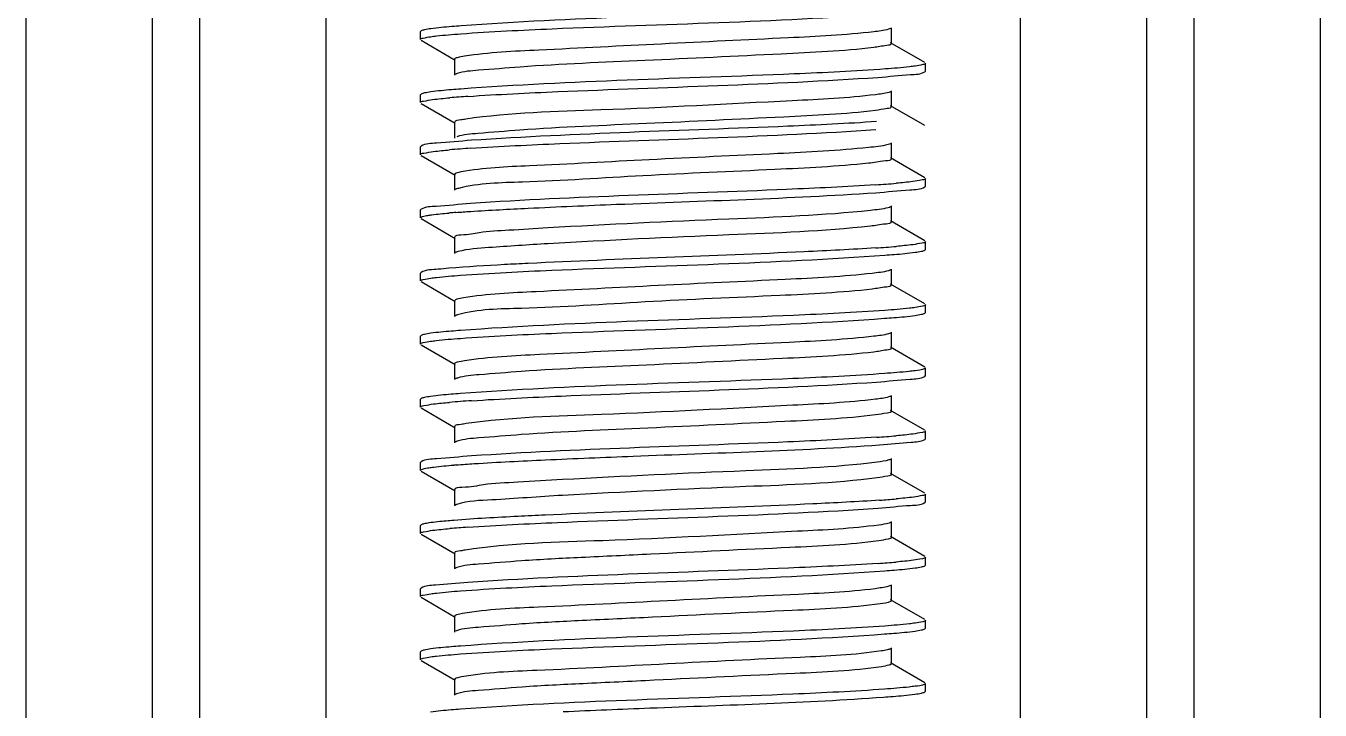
# Model space of a CAD drawing. Extents: x 69728788 to 150676229, y 20333219 to 43663798.
# Drawn here: x 75262098.2 to 75262449.7, y 20707926.7 to 20708112.6 of the extents above; entities that cross this region are included whole.
import ezdxf

# ---------------------------------------------------------------- set-up
doc = ezdxf.new("R2010")
doc.units = 0
doc.header["$LTSCALE"] = 1000
doc.header["$MEASUREMENT"] = 0
doc.layers.get('0').update_dxf_attribs({"linetype": 'CONTINUOUS'})

# ---------------------------------------------------------------- blocks, each defined once
blk = doc.blocks.new('gfhhrryyfd')
at = {"linetype": 'Continuous'}
for p, q in [((3693152.86, -1741005.43), (3693152.86, -1744418.97)), ((3693187.15, -1741005.43), (3693187.15, -1744418.97)), ((3693200.01, -1741005.43), (3693200.01, -1744418.97)), ((3693234.3, -1741005.43), (3693234.3, -1744418.97)), ((3693422.89, -1741005.43), (3693422.89, -1744418.97)), ((3693457.18, -1741005.43), (3693457.18, -1744418.97)), ((3693470.04, -1741005.43), (3693470.04, -1744418.97)), ((3693504.33, -1741005.43), (3693504.33, -1744418.97)), ((3693260.18, -1742066.92), (3693260.01, -1742067.1)), ((3693260.01, -1742069.25), (3693260.01, -1742067.1)), ((3693260.01, -1742069.25), (3693260.01, -1742067.1)), ((3693387.9, -1742070.32), (3693387.9, -1742066.03)), ((3693260.18, -1742069.44), (3693269.48, -1742074.82)), ((3693397.01, -1742075.49), (3693387.71, -1742070.1)), ((3693269.29, -1742074.61), (3693269.29, -1742078.89)), ((3693397.18, -1742077.82), (3693397.18, -1742075.68)), ((3693397.18, -1742077.82), (3693397.18, -1742075.68)), ((3693397.01, -1742078.01), (3693397.18, -1742077.82)), ((3693260.18, -1742084.06), (3693260.01, -1742084.25)), ((3693260.01, -1742086.39), (3693260.01, -1742084.25)), ((3693260.01, -1742086.39), (3693260.01, -1742084.25)), ((3693387.9, -1742087.46), (3693387.9, -1742083.18)), ((3693260.18, -1742086.58), (3693269.48, -1742091.97)), ((3693397.01, -1742092.64), (3693387.71, -1742087.25)), ((3693269.29, -1742091.75), (3693269.29, -1742096.04)), ((3693260.18, -1742098.2), (3693260.01, -1742098.39)), ((3693260.01, -1742100.53), (3693260.01, -1742098.39)), ((3693260.01, -1742100.53), (3693260.01, -1742098.39)), ((3693387.9, -1742101.6), (3693387.9, -1742097.32)), ((3693260.18, -1742100.72), (3693269.48, -1742106.11)), ((3693397.01, -1742106.77), (3693387.71, -1742101.39)), ((3693269.29, -1742105.89), (3693269.29, -1742110.17)), ((3693397.01, -1742109.29), (3693397.18, -1742109.1)), ((3693397.18, -1742109.1), (3693397.18, -1742106.96)), ((3693397.18, -1742109.1), (3693397.18, -1742106.96)), ((3693260.18, -1742115.34), (3693260.01, -1742115.53)), ((3693260.01, -1742117.68), (3693260.01, -1742115.53)), ((3693260.01, -1742117.68), (3693260.01, -1742115.53)), ((3693387.9, -1742118.75), (3693387.9, -1742114.46)), ((3693260.18, -1742117.86), (3693269.48, -1742123.25)), ((3693397.01, -1742123.92), (3693387.71, -1742118.53)), ((3693269.29, -1742123.03), (3693269.29, -1742127.32)), ((3693397.01, -1742126.44), (3693397.18, -1742126.25)), ((3693397.18, -1742126.25), (3693397.18, -1742124.11)), ((3693397.18, -1742126.25), (3693397.18, -1742124.11)), ((3693260.18, -1742132.49), (3693260.01, -1742132.68)), ((3693260.01, -1742134.82), (3693260.01, -1742132.68)), ((3693260.01, -1742134.82), (3693260.01, -1742132.68)), ((3693387.9, -1742135.89), (3693387.9, -1742131.61)), ((3693260.18, -1742135.01), (3693269.48, -1742140.4)), ((3693397.01, -1742141.06), (3693387.71, -1742135.68)), ((3693269.29, -1742140.18), (3693269.29, -1742144.47)), ((3693397.01, -1742143.58), (3693397.18, -1742143.39)), ((3693397.18, -1742143.39), (3693397.18, -1742141.25)), ((3693397.18, -1742143.39), (3693397.18, -1742141.25)), ((3693260.18, -1742149.64), (3693260.01, -1742149.82)), ((3693260.01, -1742151.97), (3693260.01, -1742149.82)), ((3693260.01, -1742151.97), (3693260.01, -1742149.82)), ((3693387.9, -1742153.04), (3693387.9, -1742148.75)), ((3693260.18, -1742152.15), (3693269.48, -1742157.54)), ((3693397.01, -1742158.21), (3693387.71, -1742152.82)), ((3693269.29, -1742157.32), (3693269.29, -1742161.61)), ((3693397.18, -1742160.54), (3693397.18, -1742158.4)), ((3693397.18, -1742160.54), (3693397.18, -1742158.4)), ((3693397.01, -1742160.73), (3693397.18, -1742160.54)), ((3693260.18, -1742166.78), (3693260.01, -1742166.97)), ((3693260.01, -1742169.11), (3693260.01, -1742166.97)), ((3693260.01, -1742169.11), (3693260.01, -1742166.97)), ((3693387.9, -1742170.18), (3693387.9, -1742165.9)), ((3693260.18, -1742169.3), (3693269.48, -1742174.69)), ((3693397.01, -1742175.35), (3693387.71, -1742169.97)), ((3693269.29, -1742174.47), (3693269.29, -1742178.76)), ((3693397.18, -1742177.68), (3693397.18, -1742175.54)), ((3693397.18, -1742177.68), (3693397.18, -1742175.54)), ((3693397.01, -1742177.87), (3693397.18, -1742177.68)), ((3693387.9, -1742187.33), (3693387.9, -1742183.04)), ((3693260.18, -1742183.93), (3693260.01, -1742184.11)), ((3693260.01, -1742186.26), (3693260.01, -1742184.11)), ((3693260.01, -1742186.26), (3693260.01, -1742184.11)), ((3693260.18, -1742186.44), (3693269.48, -1742191.83)), ((3693397.01, -1742192.5), (3693387.71, -1742187.11)), ((3693269.29, -1742191.61), (3693269.29, -1742195.9)), ((3693397.18, -1742194.83), (3693397.18, -1742192.69)), ((3693397.18, -1742194.83), (3693397.18, -1742192.69)), ((3693397.01, -1742195.02), (3693397.18, -1742194.83)), ((3693387.9, -1742204.47), (3693387.9, -1742200.19)), ((3693260.18, -1742201.07), (3693260.01, -1742201.26)), ((3693260.01, -1742203.4), (3693260.01, -1742201.26)), ((3693260.01, -1742203.4), (3693260.01, -1742201.26)), ((3693260.18, -1742203.59), (3693269.48, -1742208.98)), ((3693397.01, -1742209.64), (3693387.71, -1742204.26)), ((3693269.29, -1742208.76), (3693269.29, -1742213.05)), ((3693397.18, -1742211.97), (3693397.18, -1742209.83)), ((3693397.18, -1742211.97), (3693397.18, -1742209.83)), ((3693397.01, -1742212.16), (3693397.18, -1742211.97)), ((3693260.18, -1742218.22), (3693260.01, -1742218.4)), ((3693387.9, -1742221.62), (3693387.9, -1742217.33)), ((3693260.01, -1742220.55), (3693260.01, -1742218.4)), ((3693260.01, -1742220.55), (3693260.01, -1742218.4)), ((3693260.18, -1742220.73), (3693269.48, -1742226.12)), ((3693397.01, -1742226.79), (3693387.71, -1742221.4)), ((3693269.29, -1742225.9), (3693269.29, -1742230.19)), ((3693397.18, -1742229.12), (3693397.18, -1742226.98)), ((3693397.18, -1742229.12), (3693397.18, -1742226.98)), ((3693269.82, -1742229.83), (3693269.48, -1742229.97)), ((3693397.01, -1742229.31), (3693397.18, -1742229.12)), ((3693260.18, -1742235.36), (3693260.01, -1742235.55)), ((3693260.01, -1742237.69), (3693260.01, -1742235.55)), ((3693260.01, -1742237.69), (3693260.01, -1742235.55)), ((3693387.9, -1742238.76), (3693387.9, -1742234.48)), ((3693260.18, -1742237.88), (3693269.48, -1742243.27)), ((3693397.01, -1742243.93), (3693387.71, -1742238.55)), ((3693269.29, -1742243.05), (3693269.29, -1742247.34)), ((3693397.01, -1742246.45), (3693397.18, -1742246.26)), ((3693397.18, -1742246.26), (3693397.18, -1742244.12)), ((3693397.18, -1742246.26), (3693397.18, -1742244.12)), ((3693269.79, -1742246.98), (3693269.48, -1742247.12))]:
    blk.add_line(p, q, dxfattribs=at)
for centre, radius, start, end in [((3693292.6, -1742378.02), 293.99, 93.8398, 94.8043), ((3693293.58, -1742404.64), 306.51, 93.7309, 94.7995), ((3693363.76, -1741804.83), 304.52, 273.7477, 274.8005), ((3693285.98, -1742327.93), 212.34, 94.6427, 94.9248), ((3693289.12, -1742366.54), 251.08, 94.4553, 94.6449), ((3693363.73, -1741821.6), 304.9, 273.7437, 274.8009), ((3693293.88, -1742476.99), 310.29, 93.6981, 94.7988), ((3693364.08, -1741877.37), 300.55, 273.7828, 274.8013), ((3693289.75, -1742443.09), 259.07, 94.4275, 94.5797), ((3693365.16, -1741908.19), 286.83, 273.9093, 274.8037), ((3693292.52, -1742494.11), 293.06, 93.8492, 94.8033), ((3693364.65, -1741918.94), 293.25, 273.8479, 274.803)]:
    blk.add_arc(centre, radius, start, end, dxfattribs=at)
for points, knots in [([(3693386.31, -1742060.09), (3693378.06, -1742060.7), (3693339.64, -1742062.57), (3693301.16, -1742063.33), (3693271.04, -1742065.54)], [0, 0, 0, 0, 0.214949, 1, 1, 1, 1]), ([(3693270.95, -1742067.69), (3693279.22, -1742067.08), (3693317.66, -1742065.2), (3693356.16, -1742064.45), (3693386.28, -1742062.24)], [0, 0, 0, 0, 0.215407, 1, 1, 1, 1]), ([(3693262.84, -1742066.32), (3693262.26, -1742066.4), (3693261.37, -1742066.55), (3693260.46, -1742066.76), (3693260.18, -1742066.92)], [0, 0, 0, 0, 0.643741, 1, 1, 1, 1]), ([(3693271.04, -1742065.54), (3693270.2, -1742065.6), (3693267.46, -1742065.81), (3693264.72, -1742066.05), (3693262.84, -1742066.32)], [0, 0, 0, 0, 0.307276, 1, 1, 1, 1]), ([(3693383.1, -1742067.14), (3693375.41, -1742068.04), (3693356.19, -1742069), (3693325.88, -1742070.41), (3693296.57, -1742071.95), (3693278.65, -1742072.75), (3693271.96, -1742073.78)], [0, 0, 0, 0, 0.208516, 0.518039, 0.81764, 1, 1, 1, 1]), ([(3693387.71, -1742066.25), (3693387.53, -1742066.35), (3693386.01, -1742066.82), (3693384.45, -1742066.98), (3693383.1, -1742067.14)], [0, 0, 0, 0, 0.131982, 1, 1, 1, 1]), ([(3693260.01, -1742069.25), (3693260.01, -1742068.98), (3693261.38, -1742068.75), (3693262.1, -1742068.57), (3693262.81, -1742068.47)], [0, 0, 0, 0, 0.274415, 1, 1, 1, 1]), ([(3693262.81, -1742068.47), (3693263.32, -1742068.39), (3693266.03, -1742068.06), (3693268.75, -1742067.85), (3693270.95, -1742067.69)], [0, 0, 0, 0, 0.191381, 1, 1, 1, 1]), ([(3693387.89, -1742070.32), (3693387.9, -1742070.76), (3693385.47, -1742070.94), (3693384.3, -1742071.28), (3693383.1, -1742071.42)], [0, 0, 0, 0, 0.268827, 1, 1, 1, 1]), ([(3693271.96, -1742073.78), (3693271.29, -1742073.89), (3693270.58, -1742074.06), (3693269.3, -1742074.34), (3693269.29, -1742074.61)], [0, 0, 0, 0, 0.721013, 1, 1, 1, 1]), ([(3693383.1, -1742071.42), (3693374.76, -1742072.4), (3693354.02, -1742073.36), (3693322.02, -1742074.98), (3693294.53, -1742076.05), (3693277.6, -1742077.48), (3693271.81, -1742077.9), (3693269.94, -1742078.49)], [0, 0, 0, 0, 0.222005, 0.548688, 0.848211, 0.948158, 1, 1, 1, 1]), ([(3693386.28, -1742077.24), (3693378.02, -1742077.84), (3693339.57, -1742079.72), (3693301.07, -1742080.48), (3693270.95, -1742082.69)], [0, 0, 0, 0, 0.215206, 1, 1, 1, 1]), ([(3693394.4, -1742076.46), (3693393.88, -1742076.53), (3693391.18, -1742076.86), (3693388.47, -1742077.08), (3693386.28, -1742077.24)], [0, 0, 0, 0, 0.191317, 1, 1, 1, 1]), ([(3693397.18, -1742075.68), (3693397.18, -1742075.94), (3693395.81, -1742076.17), (3693395.09, -1742076.36), (3693394.4, -1742076.46)], [0, 0, 0, 0, 0.274505, 1, 1, 1, 1]), ([(3693269.94, -1742078.49), (3693269.85, -1742078.52), (3693269.69, -1742078.57), (3693269.55, -1742078.64), (3693269.48, -1742078.68)], [0, 0, 0, 0, 0.563231, 1, 1, 1, 1]), ([(3693272.91, -1742084.69), (3693281.03, -1742084.14), (3693318.15, -1742082.35), (3693355.31, -1742081.49), (3693384.27, -1742079.52)], [0, 0, 0, 0, 0.219091, 1, 1, 1, 1]), ([(3693384.27, -1742079.52), (3693387.22, -1742079.32), (3693391.35, -1742078.75), (3693395.86, -1742078.67), (3693397.01, -1742078.01)], [0, 0, 0, 0, 0.690238, 1, 1, 1, 1]), ([(3693262.81, -1742083.47), (3693262.23, -1742083.55), (3693261.35, -1742083.7), (3693260.46, -1742083.9), (3693260.18, -1742084.06)], [0, 0, 0, 0, 0.643277, 1, 1, 1, 1]), ([(3693270.95, -1742082.69), (3693270.11, -1742082.75), (3693267.4, -1742082.96), (3693264.68, -1742083.21), (3693262.81, -1742083.47)], [0, 0, 0, 0, 0.307434, 1, 1, 1, 1]), ([(3693383.56, -1742084.23), (3693376.06, -1742085.15), (3693351.17, -1742086.34), (3693314.14, -1742088.44), (3693284.46, -1742089.11), (3693272.33, -1742090.87)], [0, 0, 0, 0, 0.203452, 0.669893, 1, 1, 1, 1]), ([(3693387.71, -1742083.4), (3693387.54, -1742083.49), (3693386.18, -1742083.93), (3693384.77, -1742084.08), (3693383.56, -1742084.23)], [0, 0, 0, 0, 0.134844, 1, 1, 1, 1]), ([(3693260.01, -1742086.39), (3693260.01, -1742086.08), (3693261.65, -1742085.88), (3693262.47, -1742085.65), (3693263.3, -1742085.55)], [0, 0, 0, 0, 0.271629, 1, 1, 1, 1]), ([(3693387.89, -1742087.46), (3693387.9, -1742087.87), (3693385.71, -1742088.08), (3693384.64, -1742088.38), (3693383.56, -1742088.51)], [0, 0, 0, 0, 0.270217, 1, 1, 1, 1]), ([(3693272.33, -1742090.87), (3693271.88, -1742090.94), (3693271.03, -1742091.18), (3693269.3, -1742091.14), (3693269.29, -1742091.75)], [0, 0, 0, 0, 0.421526, 1, 1, 1, 1]), ([(3693383.56, -1742088.51), (3693375.3, -1742089.53), (3693354.52, -1742090.47), (3693322.38, -1742092.12), (3693294.62, -1742093.17), (3693277.55, -1742094.64), (3693271.73, -1742095.05), (3693269.88, -1742095.65)], [0, 0, 0, 0, 0.219023, 0.546829, 0.848448, 0.948708, 1, 1, 1, 1]), ([(3693383.9, -1742091.54), (3693375.87, -1742092.08), (3693339.19, -1742093.84), (3693302.48, -1742094.73), (3693273.86, -1742096.62)], [0, 0, 0, 0, 0.219007, 1, 1, 1, 1]), ([(3693273.64, -1742098.78), (3693281.72, -1742098.24), (3693318.39, -1742096.49), (3693355.11, -1742095.61), (3693383.67, -1742093.7)], [0, 0, 0, 0, 0.220571, 1, 1, 1, 1]), ([(3693273.86, -1742096.62), (3693270.69, -1742096.83), (3693266.25, -1742097.45), (3693261.41, -1742097.49), (3693260.18, -1742098.2)], [0, 0, 0, 0, 0.691503, 1, 1, 1, 1]), ([(3693381.68, -1742098.58), (3693373.49, -1742099.42), (3693353.63, -1742100.44), (3693322.91, -1742101.78), (3693294.29, -1742103.44), (3693277.15, -1742104.06), (3693271.05, -1742105.22)], [0, 0, 0, 0, 0.222949, 0.537937, 0.832059, 1, 1, 1, 1]), ([(3693387.71, -1742097.53), (3693387.49, -1742097.66), (3693385.49, -1742098.22), (3693383.46, -1742098.39), (3693381.68, -1742098.58)], [0, 0, 0, 0, 0.124926, 1, 1, 1, 1]), ([(3693260.01, -1742100.53), (3693260.01, -1742100.2), (3693261.76, -1742100.01), (3693262.63, -1742099.77), (3693263.5, -1742099.66)], [0, 0, 0, 0, 0.270691, 1, 1, 1, 1]), ([(3693387.89, -1742101.6), (3693387.9, -1742102.17), (3693384.7, -1742102.24), (3693383.23, -1742102.7), (3693381.68, -1742102.86)], [0, 0, 0, 0, 0.265953, 1, 1, 1, 1]), ([(3693271.05, -1742105.22), (3693270.61, -1742105.31), (3693270.1, -1742105.42), (3693269.3, -1742105.7), (3693269.3, -1742105.89)], [0, 0, 0, 0, 0.710384, 1, 1, 1, 1]), ([(3693381.68, -1742102.86), (3693373.24, -1742103.73), (3693352.81, -1742104.77), (3693321.43, -1742106.06), (3693292.89, -1742107.98), (3693275.97, -1742108.26), (3693270.32, -1742109.67)], [0, 0, 0, 0, 0.22824, 0.54962, 0.84357, 1, 1, 1, 1]), ([(3693383.67, -1742108.7), (3693375.6, -1742109.24), (3693338.93, -1742111), (3693302.21, -1742111.88), (3693273.64, -1742113.78)], [0, 0, 0, 0, 0.220044, 1, 1, 1, 1]), ([(3693383.64, -1742110.85), (3693386.74, -1742110.64), (3693391.07, -1742110.04), (3693395.81, -1742109.98), (3693397.01, -1742109.29)], [0, 0, 0, 0, 0.69109, 1, 1, 1, 1]), ([(3693397.18, -1742106.96), (3693397.18, -1742107.28), (3693395.45, -1742107.48), (3693394.58, -1742107.72), (3693393.72, -1742107.83)], [0, 0, 0, 0, 0.270828, 1, 1, 1, 1]), ([(3693270.32, -1742109.67), (3693270.15, -1742109.71), (3693269.87, -1742109.79), (3693269.59, -1742109.9), (3693269.48, -1742109.96)], [0, 0, 0, 0, 0.588567, 1, 1, 1, 1]), ([(3693289.27, -1742115.06), (3693297.27, -1742114.67), (3693328.73, -1742113.3), (3693360.22, -1742112.41), (3693383.64, -1742110.85)], [0, 0, 0, 0, 0.25454, 1, 1, 1, 1]), ([(3693273.64, -1742113.78), (3693270.52, -1742113.99), (3693266.15, -1742114.6), (3693261.39, -1742114.65), (3693260.18, -1742115.34)], [0, 0, 0, 0, 0.691213, 1, 1, 1, 1]), ([(3693261.98, -1742117.02), (3693262.34, -1742116.96), (3693264.26, -1742116.68), (3693266.19, -1742116.5), (3693267.75, -1742116.37)], [0, 0, 0, 0, 0.190713, 1, 1, 1, 1]), ([(3693269.62, -1742116.21), (3693270.96, -1742116.11), (3693277.51, -1742115.65), (3693284.06, -1742115.31), (3693289.27, -1742115.06)], [0, 0, 0, 0, 0.205696, 1, 1, 1, 1]), ([(3693382.2, -1742115.67), (3693369.45, -1742117.04), (3693340.19, -1742118.11), (3693310.98, -1742119.49), (3693294.59, -1742120.41)], [0, 0, 0, 0, 0.438605, 1, 1, 1, 1]), ([(3693387.71, -1742114.68), (3693387.5, -1742114.8), (3693385.68, -1742115.32), (3693383.82, -1742115.49), (3693382.2, -1742115.67)], [0, 0, 0, 0, 0.127252, 1, 1, 1, 1]), ([(3693260.01, -1742117.68), (3693260.01, -1742117.48), (3693260.94, -1742117.23), (3693261.48, -1742117.1), (3693261.98, -1742117.02)], [0, 0, 0, 0, 0.28203, 1, 1, 1, 1]), ([(3693382.2, -1742119.95), (3693369.45, -1742121.33), (3693340.19, -1742122.4), (3693310.98, -1742123.78), (3693294.59, -1742124.7)], [0, 0, 0, 0, 0.438605, 1, 1, 1, 1]), ([(3693387.89, -1742118.75), (3693387.9, -1742119.27), (3693384.98, -1742119.38), (3693383.63, -1742119.8), (3693382.2, -1742119.95)], [0, 0, 0, 0, 0.266804, 1, 1, 1, 1]), ([(3693294.59, -1742120.41), (3693291.07, -1742120.61), (3693285.04, -1742121.05), (3693276.59, -1742121.44), (3693272.71, -1742122.39), (3693269.3, -1742122.43), (3693269.3, -1742123.03)], [0, 0, 0, 0, 0.415, 0.730895, 0.928614, 1, 1, 1, 1]), ([(3693270.2, -1742126.84), (3693270.06, -1742126.88), (3693269.81, -1742126.95), (3693269.58, -1742127.05), (3693269.48, -1742127.1)], [0, 0, 0, 0, 0.581773, 1, 1, 1, 1]), ([(3693294.59, -1742124.7), (3693289.25, -1742125), (3693281.15, -1742125.64), (3693272.93, -1742126.12), (3693270.2, -1742126.84)], [0, 0, 0, 0, 0.654734, 1, 1, 1, 1]), ([(3693383.64, -1742125.85), (3693377.17, -1742126.28), (3693345.72, -1742127.85), (3693314.24, -1742128.85), (3693289.27, -1742130.06)], [0, 0, 0, 0, 0.205964, 1, 1, 1, 1]), ([(3693397.18, -1742124.11), (3693397.18, -1742124.43), (3693395.45, -1742124.63), (3693394.59, -1742124.86), (3693393.72, -1742124.98)], [0, 0, 0, 0, 0.270838, 1, 1, 1, 1]), ([(3693394.36, -1742127.03), (3693394.94, -1742126.95), (3693395.82, -1742126.8), (3693396.73, -1742126.6), (3693397.01, -1742126.44)], [0, 0, 0, 0, 0.643619, 1, 1, 1, 1]), ([(3693289.27, -1742130.06), (3693287.12, -1742130.16), (3693279.94, -1742130.53), (3693272.76, -1742130.94), (3693267.75, -1742131.37)], [0, 0, 0, 0, 0.299335, 1, 1, 1, 1]), ([(3693270.89, -1742133.26), (3693279.14, -1742132.66), (3693317.56, -1742130.78), (3693356.04, -1742130.02), (3693386.16, -1742127.82)], [0, 0, 0, 0, 0.214998, 1, 1, 1, 1]), ([(3693386.16, -1742127.82), (3693387, -1742127.75), (3693389.74, -1742127.54), (3693392.47, -1742127.3), (3693394.36, -1742127.03)], [0, 0, 0, 0, 0.307332, 1, 1, 1, 1]), ([(3693260.01, -1742134.82), (3693260.01, -1742134.55), (3693261.37, -1742134.33), (3693262.09, -1742134.14), (3693262.79, -1742134.04)], [0, 0, 0, 0, 0.27455, 1, 1, 1, 1]), ([(3693267.75, -1742131.37), (3693266.77, -1742131.45), (3693264.28, -1742131.79), (3693261.54, -1742131.7), (3693260.18, -1742132.49)], [0, 0, 0, 0, 0.38307, 1, 1, 1, 1]), ([(3693262.79, -1742134.04), (3693263.3, -1742133.97), (3693265.99, -1742133.64), (3693268.7, -1742133.42), (3693270.89, -1742133.26)], [0, 0, 0, 0, 0.19129, 1, 1, 1, 1]), ([(3693382.7, -1742132.76), (3693374.86, -1742133.64), (3693355.45, -1742134.62), (3693325, -1742136.01), (3693295.89, -1742137.58), (3693278.19, -1742138.33), (3693271.67, -1742139.4)], [0, 0, 0, 0, 0.212745, 0.523869, 0.821865, 1, 1, 1, 1]), ([(3693387.71, -1742131.82), (3693387.52, -1742131.93), (3693385.87, -1742132.43), (3693384.17, -1742132.59), (3693382.7, -1742132.76)], [0, 0, 0, 0, 0.129757, 1, 1, 1, 1]), ([(3693382.7, -1742137.04), (3693374.36, -1742137.98), (3693353.78, -1742139.01), (3693321.96, -1742140.29), (3693292.97, -1742142.39), (3693275.7, -1742142.45), (3693270.11, -1742144.01)], [0, 0, 0, 0, 0.223258, 0.547569, 0.845448, 1, 1, 1, 1]), ([(3693387.89, -1742135.89), (3693387.9, -1742136.37), (3693385.25, -1742136.52), (3693384, -1742136.9), (3693382.7, -1742137.04)], [0, 0, 0, 0, 0.26783, 1, 1, 1, 1]), ([(3693271.67, -1742139.4), (3693271.07, -1742139.5), (3693270.43, -1742139.66), (3693269.3, -1742139.94), (3693269.29, -1742140.18)], [0, 0, 0, 0, 0.718436, 1, 1, 1, 1]), ([(3693270.11, -1742144.01), (3693269.98, -1742144.05), (3693269.77, -1742144.11), (3693269.56, -1742144.2), (3693269.48, -1742144.25)], [0, 0, 0, 0, 0.575828, 1, 1, 1, 1]), ([(3693386.16, -1742142.82), (3693377.88, -1742143.42), (3693339.46, -1742145.3), (3693300.98, -1742146.05), (3693270.89, -1742148.27)], [0, 0, 0, 0, 0.215728, 1, 1, 1, 1]), ([(3693386.04, -1742144.97), (3693386.89, -1742144.91), (3693389.66, -1742144.69), (3693392.42, -1742144.45), (3693394.33, -1742144.18)], [0, 0, 0, 0, 0.307278, 1, 1, 1, 1]), ([(3693394.36, -1742142.04), (3693393.84, -1742142.11), (3693391.11, -1742142.44), (3693388.37, -1742142.66), (3693386.16, -1742142.82)], [0, 0, 0, 0, 0.19147, 1, 1, 1, 1]), ([(3693394.33, -1742144.18), (3693394.91, -1742144.1), (3693395.81, -1742143.95), (3693396.73, -1742143.74), (3693397.01, -1742143.58)], [0, 0, 0, 0, 0.644079, 1, 1, 1, 1]), ([(3693397.18, -1742141.25), (3693397.18, -1742141.52), (3693395.79, -1742141.75), (3693395.07, -1742141.94), (3693394.36, -1742142.04)], [0, 0, 0, 0, 0.274248, 1, 1, 1, 1]), ([(3693270.85, -1742150.41), (3693279.08, -1742149.8), (3693317.48, -1742147.93), (3693355.93, -1742147.16), (3693386.04, -1742144.97)], [0, 0, 0, 0, 0.214643, 1, 1, 1, 1]), ([(3693260.01, -1742151.97), (3693260.01, -1742151.7), (3693261.37, -1742151.47), (3693262.08, -1742151.29), (3693262.77, -1742151.19)], [0, 0, 0, 0, 0.274625, 1, 1, 1, 1]), ([(3693262.79, -1742149.04), (3693262.22, -1742149.13), (3693261.34, -1742149.28), (3693260.45, -1742149.48), (3693260.18, -1742149.64)], [0, 0, 0, 0, 0.642977, 1, 1, 1, 1]), ([(3693262.77, -1742151.19), (3693263.29, -1742151.12), (3693265.97, -1742150.79), (3693268.67, -1742150.57), (3693270.85, -1742150.41)], [0, 0, 0, 0, 0.191275, 1, 1, 1, 1]), ([(3693270.89, -1742148.27), (3693270.06, -1742148.33), (3693267.35, -1742148.54), (3693264.65, -1742148.78), (3693262.79, -1742149.04)], [0, 0, 0, 0, 0.307533, 1, 1, 1, 1]), ([(3693383.18, -1742149.85), (3693375.52, -1742150.75), (3693356.34, -1742151.71), (3693326.05, -1742153.12), (3693296.7, -1742154.66), (3693278.74, -1742155.46), (3693272.02, -1742156.49)], [0, 0, 0, 0, 0.207666, 0.516866, 0.81679, 1, 1, 1, 1]), ([(3693387.71, -1742148.97), (3693387.53, -1742149.07), (3693386.04, -1742149.53), (3693384.51, -1742149.69), (3693383.18, -1742149.85)], [0, 0, 0, 0, 0.132446, 1, 1, 1, 1]), ([(3693383.18, -1742154.13), (3693374.9, -1742155.11), (3693354.26, -1742156.07), (3693322.36, -1742157.68), (3693294.88, -1742158.77), (3693277.82, -1742160.16), (3693271.96, -1742160.61), (3693270.03, -1742161.18)], [0, 0, 0, 0, 0.220439, 0.545965, 0.845865, 0.946757, 1, 1, 1, 1]), ([(3693387.89, -1742153.04), (3693387.9, -1742153.48), (3693385.51, -1742153.66), (3693384.36, -1742153.99), (3693383.18, -1742154.13)], [0, 0, 0, 0, 0.269044, 1, 1, 1, 1]), ([(3693272.02, -1742156.49), (3693271.33, -1742156.6), (3693270.61, -1742156.78), (3693269.3, -1742157.06), (3693269.29, -1742157.32)], [0, 0, 0, 0, 0.721489, 1, 1, 1, 1]), ([(3693397.18, -1742158.4), (3693397.18, -1742158.48), (3693396.16, -1742159.12), (3693395.23, -1742159.06), (3693394.33, -1742159.19)], [0, 0, 0, 0, 0.088885, 1, 1, 1, 1]), ([(3693270.03, -1742161.18), (3693269.92, -1742161.21), (3693269.74, -1742161.27), (3693269.56, -1742161.35), (3693269.48, -1742161.39)], [0, 0, 0, 0, 0.570334, 1, 1, 1, 1]), ([(3693386.04, -1742159.97), (3693377.75, -1742160.58), (3693339.35, -1742162.45), (3693300.89, -1742163.2), (3693270.85, -1742165.41)], [0, 0, 0, 0, 0.216242, 1, 1, 1, 1]), ([(3693383.9, -1742162.27), (3693386.94, -1742162.06), (3693391.19, -1742161.47), (3693395.83, -1742161.4), (3693397.01, -1742160.73)], [0, 0, 0, 0, 0.69073, 1, 1, 1, 1]), ([(3693394.33, -1742159.19), (3693393.8, -1742159.26), (3693391.04, -1742159.59), (3693388.28, -1742159.81), (3693386.04, -1742159.97)], [0, 0, 0, 0, 0.191504, 1, 1, 1, 1]), ([(3693270.85, -1742165.41), (3693270.02, -1742165.47), (3693267.32, -1742165.69), (3693264.63, -1742165.93), (3693262.77, -1742166.19)], [0, 0, 0, 0, 0.307553, 1, 1, 1, 1]), ([(3693273.87, -1742167.35), (3693281.99, -1742166.81), (3693318.67, -1742165.06), (3693355.39, -1742164.18), (3693383.9, -1742162.27)], [0, 0, 0, 0, 0.221629, 1, 1, 1, 1]), ([(3693260.01, -1742169.11), (3693260.01, -1742168.78), (3693261.78, -1742168.59), (3693262.66, -1742168.34), (3693263.55, -1742168.23)], [0, 0, 0, 0, 0.270507, 1, 1, 1, 1]), ([(3693262.77, -1742166.19), (3693262.21, -1742166.27), (3693261.34, -1742166.42), (3693260.45, -1742166.62), (3693260.18, -1742166.78)], [0, 0, 0, 0, 0.642812, 1, 1, 1, 1]), ([(3693383.63, -1742166.94), (3693376.16, -1742167.86), (3693351.31, -1742169.05), (3693314.28, -1742171.15), (3693284.57, -1742171.83), (3693272.39, -1742173.58)], [0, 0, 0, 0, 0.202603, 0.668804, 1, 1, 1, 1]), ([(3693387.71, -1742166.11), (3693387.54, -1742166.21), (3693386.21, -1742166.64), (3693384.83, -1742166.79), (3693383.63, -1742166.94)], [0, 0, 0, 0, 0.135346, 1, 1, 1, 1]), ([(3693383.63, -1742171.22), (3693375.44, -1742172.24), (3693354.77, -1742173.17), (3693322.71, -1742174.82), (3693294.96, -1742175.89), (3693277.77, -1742177.33), (3693271.88, -1742177.76), (3693269.96, -1742178.35)], [0, 0, 0, 0, 0.21746, 0.544109, 0.846107, 0.947311, 1, 1, 1, 1]), ([(3693387.89, -1742170.18), (3693387.9, -1742170.58), (3693385.75, -1742170.8), (3693384.7, -1742171.09), (3693383.63, -1742171.22)], [0, 0, 0, 0, 0.270473, 1, 1, 1, 1]), ([(3693272.39, -1742173.58), (3693271.94, -1742173.65), (3693271.07, -1742173.9), (3693269.3, -1742173.85), (3693269.29, -1742174.47)], [0, 0, 0, 0, 0.421733, 1, 1, 1, 1]), ([(3693397.18, -1742175.54), (3693397.18, -1742175.86), (3693395.48, -1742176.06), (3693394.62, -1742176.3), (3693393.77, -1742176.4)], [0, 0, 0, 0, 0.271064, 1, 1, 1, 1]), ([(3693269.96, -1742178.35), (3693269.87, -1742178.37), (3693269.71, -1742178.43), (3693269.55, -1742178.5), (3693269.48, -1742178.54)], [0, 0, 0, 0, 0.565364, 1, 1, 1, 1]), ([(3693383.9, -1742177.27), (3693375.88, -1742177.81), (3693339.2, -1742179.57), (3693302.48, -1742180.46), (3693273.87, -1742182.35)], [0, 0, 0, 0, 0.218973, 1, 1, 1, 1]), ([(3693293.91, -1742183.42), (3693301.87, -1742183.05), (3693332.14, -1742181.76), (3693362.44, -1742180.9), (3693384.72, -1742179.35)], [0, 0, 0, 0, 0.263095, 1, 1, 1, 1]), ([(3693384.72, -1742179.35), (3693387.56, -1742179.16), (3693391.55, -1742178.61), (3693395.9, -1742178.51), (3693397.01, -1742177.87)], [0, 0, 0, 0, 0.689563, 1, 1, 1, 1]), ([(3693273.87, -1742182.35), (3693270.69, -1742182.56), (3693266.26, -1742183.17), (3693261.41, -1742183.22), (3693260.18, -1742183.93)], [0, 0, 0, 0, 0.691512, 1, 1, 1, 1]), ([(3693260.01, -1742186.26), (3693260.01, -1742186.03), (3693261.12, -1742185.79), (3693261.74, -1742185.64), (3693262.32, -1742185.55)], [0, 0, 0, 0, 0.278252, 1, 1, 1, 1]), ([(3693262.32, -1742185.55), (3693262.75, -1742185.48), (3693264.99, -1742185.18), (3693267.24, -1742184.98), (3693269.07, -1742184.84)], [0, 0, 0, 0, 0.191021, 1, 1, 1, 1]), ([(3693269.75, -1742184.78), (3693271.37, -1742184.66), (3693279.42, -1742184.11), (3693287.47, -1742183.71), (3693293.91, -1742183.42)], [0, 0, 0, 0, 0.201424, 1, 1, 1, 1]), ([(3693384.07, -1742184.03), (3693372.23, -1742185.57), (3693343.65, -1742186.45), (3693315.18, -1742187.89), (3693298.6, -1742188.78)], [0, 0, 0, 0, 0.418207, 1, 1, 1, 1]), ([(3693387.71, -1742183.26), (3693387.56, -1742183.34), (3693386.37, -1742183.75), (3693385.13, -1742183.89), (3693384.07, -1742184.03)], [0, 0, 0, 0, 0.138483, 1, 1, 1, 1]), ([(3693298.6, -1742188.78), (3693294.55, -1742188.99), (3693287.61, -1742189.49), (3693277.8, -1742189.85), (3693273.33, -1742190.98), (3693269.3, -1742190.91), (3693269.29, -1742191.61)], [0, 0, 0, 0, 0.411949, 0.728681, 0.928197, 1, 1, 1, 1]), ([(3693384.07, -1742188.31), (3693372.23, -1742189.85), (3693343.65, -1742190.73), (3693315.18, -1742192.18), (3693298.6, -1742193.06)], [0, 0, 0, 0, 0.418207, 1, 1, 1, 1]), ([(3693387.9, -1742187.33), (3693387.9, -1742187.69), (3693385.99, -1742187.93), (3693385.03, -1742188.19), (3693384.07, -1742188.31)], [0, 0, 0, 0, 0.272138, 1, 1, 1, 1]), ([(3693298.6, -1742193.06), (3693292.19, -1742193.4), (3693282.7, -1742194.25), (3693272.94, -1742194.54), (3693269.91, -1742195.51)], [0, 0, 0, 0, 0.668187, 1, 1, 1, 1]), ([(3693397.18, -1742192.69), (3693397.18, -1742192.99), (3693395.59, -1742193.2), (3693394.79, -1742193.42), (3693393.99, -1742193.52)], [0, 0, 0, 0, 0.272105, 1, 1, 1, 1]), ([(3693269.91, -1742195.51), (3693269.83, -1742195.53), (3693269.68, -1742195.59), (3693269.54, -1742195.65), (3693269.48, -1742195.68)], [0, 0, 0, 0, 0.560801, 1, 1, 1, 1]), ([(3693272.85, -1742201.71), (3693280.97, -1742201.15), (3693318.14, -1742199.36), (3693355.34, -1742198.51), (3693384.33, -1742196.53)], [0, 0, 0, 0, 0.218971, 1, 1, 1, 1]), ([(3693384.72, -1742194.36), (3693378.66, -1742194.78), (3693348.4, -1742196.32), (3693318.12, -1742197.3), (3693293.91, -1742198.42)], [0, 0, 0, 0, 0.200271, 1, 1, 1, 1]), ([(3693384.33, -1742196.53), (3693387.27, -1742196.33), (3693391.38, -1742195.76), (3693395.87, -1742195.67), (3693397.01, -1742195.02)], [0, 0, 0, 0, 0.690138, 1, 1, 1, 1]), ([(3693262.32, -1742200.55), (3693261.86, -1742200.62), (3693261.14, -1742200.75), (3693260.41, -1742200.94), (3693260.18, -1742201.07)], [0, 0, 0, 0, 0.635229, 1, 1, 1, 1]), ([(3693269.07, -1742199.84), (3693268.37, -1742199.9), (3693266.12, -1742200.09), (3693263.87, -1742200.31), (3693262.32, -1742200.55)], [0, 0, 0, 0, 0.308017, 1, 1, 1, 1]), ([(3693293.91, -1742198.42), (3693291.45, -1742198.53), (3693283.16, -1742198.93), (3693274.88, -1742199.38), (3693269.07, -1742199.84)], [0, 0, 0, 0, 0.296988, 1, 1, 1, 1]), ([(3693387.71, -1742200.4), (3693387.57, -1742200.48), (3693386.52, -1742200.85), (3693385.42, -1742200.99), (3693384.48, -1742201.12)], [0, 0, 0, 0, 0.141904, 1, 1, 1, 1]), ([(3693260.01, -1742203.4), (3693260.01, -1742203.09), (3693261.65, -1742202.89), (3693262.47, -1742202.66), (3693263.3, -1742202.55)], [0, 0, 0, 0, 0.271637, 1, 1, 1, 1]), ([(3693384.48, -1742201.12), (3693377.17, -1742202.12), (3693352.13, -1742203.25), (3693314.75, -1742205.48), (3693284.49, -1742206.05), (3693272.12, -1742207.91)], [0, 0, 0, 0, 0.196527, 0.666696, 1, 1, 1, 1]), ([(3693384.48, -1742205.4), (3693376.47, -1742206.51), (3693355.79, -1742207.39), (3693328.85, -1742208.75), (3693304.57, -1742209.9), (3693288.92, -1742210.66), (3693277.72, -1742211.64), (3693271.75, -1742212.04), (3693269.86, -1742212.67)], [0, 0, 0, 0, 0.211039, 0.539644, 0.704709, 0.845991, 0.948071, 1, 1, 1, 1]), ([(3693387.9, -1742204.47), (3693387.89, -1742204.8), (3693386.21, -1742205.06), (3693385.33, -1742205.29), (3693384.48, -1742205.4)], [0, 0, 0, 0, 0.274084, 1, 1, 1, 1]), ([(3693272.12, -1742207.91), (3693271.71, -1742207.98), (3693270.91, -1742208.21), (3693269.29, -1742208.19), (3693269.29, -1742208.76)], [0, 0, 0, 0, 0.420596, 1, 1, 1, 1]), ([(3693397.18, -1742209.83), (3693397.18, -1742210.14), (3693395.54, -1742210.35), (3693394.71, -1742210.57), (3693393.88, -1742210.68)], [0, 0, 0, 0, 0.271601, 1, 1, 1, 1]), ([(3693269.86, -1742212.67), (3693269.79, -1742212.69), (3693269.66, -1742212.74), (3693269.54, -1742212.8), (3693269.48, -1742212.83)], [0, 0, 0, 0, 0.556813, 1, 1, 1, 1]), ([(3693270.89, -1742218.99), (3693279.14, -1742218.38), (3693317.57, -1742216.51), (3693356.05, -1742215.75), (3693386.16, -1742213.54)], [0, 0, 0, 0, 0.215007, 1, 1, 1, 1]), ([(3693384.33, -1742211.53), (3693376.2, -1742212.08), (3693339.04, -1742213.87), (3693301.83, -1742214.73), (3693272.85, -1742216.71)], [0, 0, 0, 0, 0.219019, 1, 1, 1, 1]), ([(3693386.16, -1742213.54), (3693387, -1742213.48), (3693389.74, -1742213.27), (3693392.48, -1742213.02), (3693394.36, -1742212.76)], [0, 0, 0, 0, 0.307335, 1, 1, 1, 1]), ([(3693394.36, -1742212.76), (3693394.94, -1742212.68), (3693395.82, -1742212.52), (3693396.73, -1742212.32), (3693397.01, -1742212.16)], [0, 0, 0, 0, 0.643606, 1, 1, 1, 1]), ([(3693272.85, -1742216.71), (3693269.92, -1742216.91), (3693265.8, -1742217.48), (3693261.32, -1742217.56), (3693260.18, -1742218.22)], [0, 0, 0, 0, 0.690145, 1, 1, 1, 1]), ([(3693384.86, -1742218.21), (3693377.52, -1742219.28), (3693358.2, -1742220.13), (3693327.27, -1742221.65), (3693296.89, -1742223.29), (3693278.25, -1742223.99), (3693271.45, -1742225.17)], [0, 0, 0, 0, 0.195916, 0.50941, 0.817674, 1, 1, 1, 1]), ([(3693387.71, -1742217.55), (3693387.4, -1742217.72), (3693386.43, -1742217.95), (3693385.48, -1742218.12), (3693384.86, -1742218.21)], [0, 0, 0, 0, 0.359626, 1, 1, 1, 1]), ([(3693260.01, -1742220.55), (3693260.01, -1742220.28), (3693261.37, -1742220.05), (3693262.09, -1742219.87), (3693262.79, -1742219.77)], [0, 0, 0, 0, 0.274548, 1, 1, 1, 1]), ([(3693262.79, -1742219.77), (3693263.3, -1742219.7), (3693266, -1742219.37), (3693268.7, -1742219.15), (3693270.89, -1742218.99)], [0, 0, 0, 0, 0.19129, 1, 1, 1, 1]), ([(3693387.89, -1742221.62), (3693387.89, -1742221.72), (3693386.84, -1742222.42), (3693385.83, -1742222.35), (3693384.86, -1742222.49)], [0, 0, 0, 0, 0.090979, 1, 1, 1, 1]), ([(3693271.45, -1742225.17), (3693270.9, -1742225.26), (3693270.31, -1742225.4), (3693269.29, -1742225.69), (3693269.29, -1742225.9)], [0, 0, 0, 0, 0.716188, 1, 1, 1, 1]), ([(3693384.86, -1742222.49), (3693376.97, -1742223.65), (3693356.29, -1742224.48), (3693329.31, -1742225.87), (3693304.83, -1742227.03), (3693289.01, -1742227.79), (3693277.71, -1742228.8), (3693271.7, -1742229.18), (3693269.82, -1742229.83)], [0, 0, 0, 0, 0.207622, 0.537088, 0.703334, 0.845682, 0.948308, 1, 1, 1, 1]), ([(3693386.16, -1742228.54), (3693377.89, -1742229.15), (3693339.46, -1742231.02), (3693300.98, -1742231.78), (3693270.89, -1742233.99)], [0, 0, 0, 0, 0.215715, 1, 1, 1, 1]), ([(3693394.36, -1742227.76), (3693393.84, -1742227.83), (3693391.11, -1742228.17), (3693388.38, -1742228.38), (3693386.16, -1742228.54)], [0, 0, 0, 0, 0.191467, 1, 1, 1, 1]), ([(3693397.18, -1742226.98), (3693397.18, -1742227.25), (3693395.79, -1742227.47), (3693395.07, -1742227.66), (3693394.36, -1742227.76)], [0, 0, 0, 0, 0.274254, 1, 1, 1, 1]), ([(3693270.85, -1742236.14), (3693279.08, -1742235.53), (3693317.48, -1742233.66), (3693355.93, -1742232.89), (3693386.04, -1742230.7)], [0, 0, 0, 0, 0.214657, 1, 1, 1, 1]), ([(3693386.04, -1742230.7), (3693386.89, -1742230.63), (3693389.66, -1742230.42), (3693392.42, -1742230.17), (3693394.33, -1742229.91)], [0, 0, 0, 0, 0.307279, 1, 1, 1, 1]), ([(3693394.33, -1742229.91), (3693394.91, -1742229.83), (3693395.81, -1742229.67), (3693396.73, -1742229.47), (3693397.01, -1742229.31)], [0, 0, 0, 0, 0.644063, 1, 1, 1, 1]), ([(3693262.79, -1742234.77), (3693262.22, -1742234.85), (3693261.35, -1742235), (3693260.45, -1742235.2), (3693260.18, -1742235.36)], [0, 0, 0, 0, 0.642982, 1, 1, 1, 1]), ([(3693270.89, -1742233.99), (3693270.06, -1742234.05), (3693267.35, -1742234.26), (3693264.65, -1742234.51), (3693262.79, -1742234.77)], [0, 0, 0, 0, 0.307532, 1, 1, 1, 1]), ([(3693385.23, -1742235.3), (3693377.93, -1742236.43), (3693358.47, -1742237.24), (3693327.26, -1742238.79), (3693296.63, -1742240.49), (3693277.86, -1742241.11), (3693271.13, -1742242.37)], [0, 0, 0, 0, 0.193768, 0.50974, 0.82028, 1, 1, 1, 1]), ([(3693387.71, -1742234.69), (3693387.44, -1742234.85), (3693386.59, -1742235.06), (3693385.76, -1742235.22), (3693385.23, -1742235.3)], [0, 0, 0, 0, 0.365017, 1, 1, 1, 1]), ([(3693260.01, -1742237.69), (3693260.01, -1742237.43), (3693261.37, -1742237.2), (3693262.08, -1742237.01), (3693262.78, -1742236.92)], [0, 0, 0, 0, 0.274622, 1, 1, 1, 1]), ([(3693262.78, -1742236.92), (3693263.29, -1742236.84), (3693265.97, -1742236.51), (3693268.67, -1742236.3), (3693270.85, -1742236.14)], [0, 0, 0, 0, 0.191276, 1, 1, 1, 1]), ([(3693387.89, -1742238.76), (3693387.89, -1742239.03), (3693386.61, -1742239.31), (3693385.9, -1742239.48), (3693385.23, -1742239.59)], [0, 0, 0, 0, 0.278995, 1, 1, 1, 1]), ([(3693271.13, -1742242.37), (3693270.67, -1742242.46), (3693270.14, -1742242.58), (3693269.29, -1742242.86), (3693269.29, -1742243.05)], [0, 0, 0, 0, 0.712168, 1, 1, 1, 1]), ([(3693385.23, -1742239.59), (3693377.45, -1742240.79), (3693356.8, -1742241.58), (3693329.79, -1742243), (3693305.1, -1742244.16), (3693289.11, -1742244.92), (3693277.72, -1742245.96), (3693271.66, -1742246.32), (3693269.79, -1742246.98)], [0, 0, 0, 0, 0.20408, 0.534343, 0.70178, 0.845233, 0.948467, 1, 1, 1, 1]), ([(3693386.04, -1742245.7), (3693377.75, -1742246.3), (3693339.35, -1742248.17), (3693300.9, -1742248.92), (3693270.85, -1742251.14)], [0, 0, 0, 0, 0.216223, 1, 1, 1, 1]), ([(3693394.33, -1742244.91), (3693393.8, -1742244.98), (3693391.05, -1742245.32), (3693388.28, -1742245.54), (3693386.04, -1742245.7)], [0, 0, 0, 0, 0.191504, 1, 1, 1, 1]), ([(3693394.25, -1742247.07), (3693394.85, -1742246.98), (3693395.77, -1742246.82), (3693396.72, -1742246.62), (3693397.01, -1742246.45)], [0, 0, 0, 0, 0.645207, 1, 1, 1, 1]), ([(3693397.18, -1742244.12), (3693397.18, -1742244.21), (3693396.16, -1742244.85), (3693395.23, -1742244.78), (3693394.33, -1742244.91)], [0, 0, 0, 0, 0.088893, 1, 1, 1, 1]), ([(3693298.77, -1742251.78), (3693306.63, -1742251.43), (3693335.62, -1742250.21), (3693364.64, -1742249.38), (3693385.74, -1742247.86)], [0, 0, 0, 0, 0.271117, 1, 1, 1, 1]), ([(3693385.74, -1742247.86), (3693386.61, -1742247.8), (3693389.45, -1742247.58), (3693392.29, -1742247.33), (3693394.25, -1742247.07)], [0, 0, 0, 0, 0.307137, 1, 1, 1, 1]), ([(3693270.85, -1742251.14), (3693270.02, -1742251.2), (3693267.33, -1742251.41), (3693264.63, -1742251.65), (3693262.78, -1742251.92)], [0, 0, 0, 0, 0.307553, 1, 1, 1, 1])]:
    blk.add_open_spline(points, degree=3, knots=knots, dxfattribs=at)
for points in [[(3693263.3, -1742085.55), (3693264.85, -1742085.34), (3693266.41, -1742085.2), (3693267.97, -1742085.07)], [(3693263.5, -1742099.66), (3693264.98, -1742099.47), (3693266.46, -1742099.33), (3693267.94, -1742099.21)], [(3693393.72, -1742107.83), (3693392.23, -1742108.02), (3693390.74, -1742108.16), (3693389.25, -1742108.29)], [(3693393.72, -1742124.98), (3693392.23, -1742125.16), (3693390.74, -1742125.3), (3693389.25, -1742125.43)], [(3693263.55, -1742168.23), (3693265, -1742168.05), (3693266.46, -1742167.91), (3693267.92, -1742167.79)], [(3693393.77, -1742176.4), (3693392.26, -1742176.6), (3693390.75, -1742176.74), (3693389.23, -1742176.87)], [(3693393.99, -1742193.52), (3693392.39, -1742193.73), (3693390.79, -1742193.88), (3693389.18, -1742194.02)], [(3693263.3, -1742202.55), (3693264.85, -1742202.35), (3693266.42, -1742202.21), (3693267.98, -1742202.07)], [(3693393.88, -1742210.68), (3693392.33, -1742210.88), (3693390.77, -1742211.03), (3693389.21, -1742211.16)]]:
    blk.add_open_spline(points, degree=3, dxfattribs=at)

msp = doc.modelspace()

# ---------------------------------------------------------------- block references
at = {"lineweight": -3, "xscale": 0.9999959468841553, "yscale": 0.9999959506094456, "zscale": 0.9999959495959999}
msp.add_blockref('gfhhrryyfd', (71568960.34, 22450171.07), dxfattribs=at)

doc.saveas('drawing.dxf')
